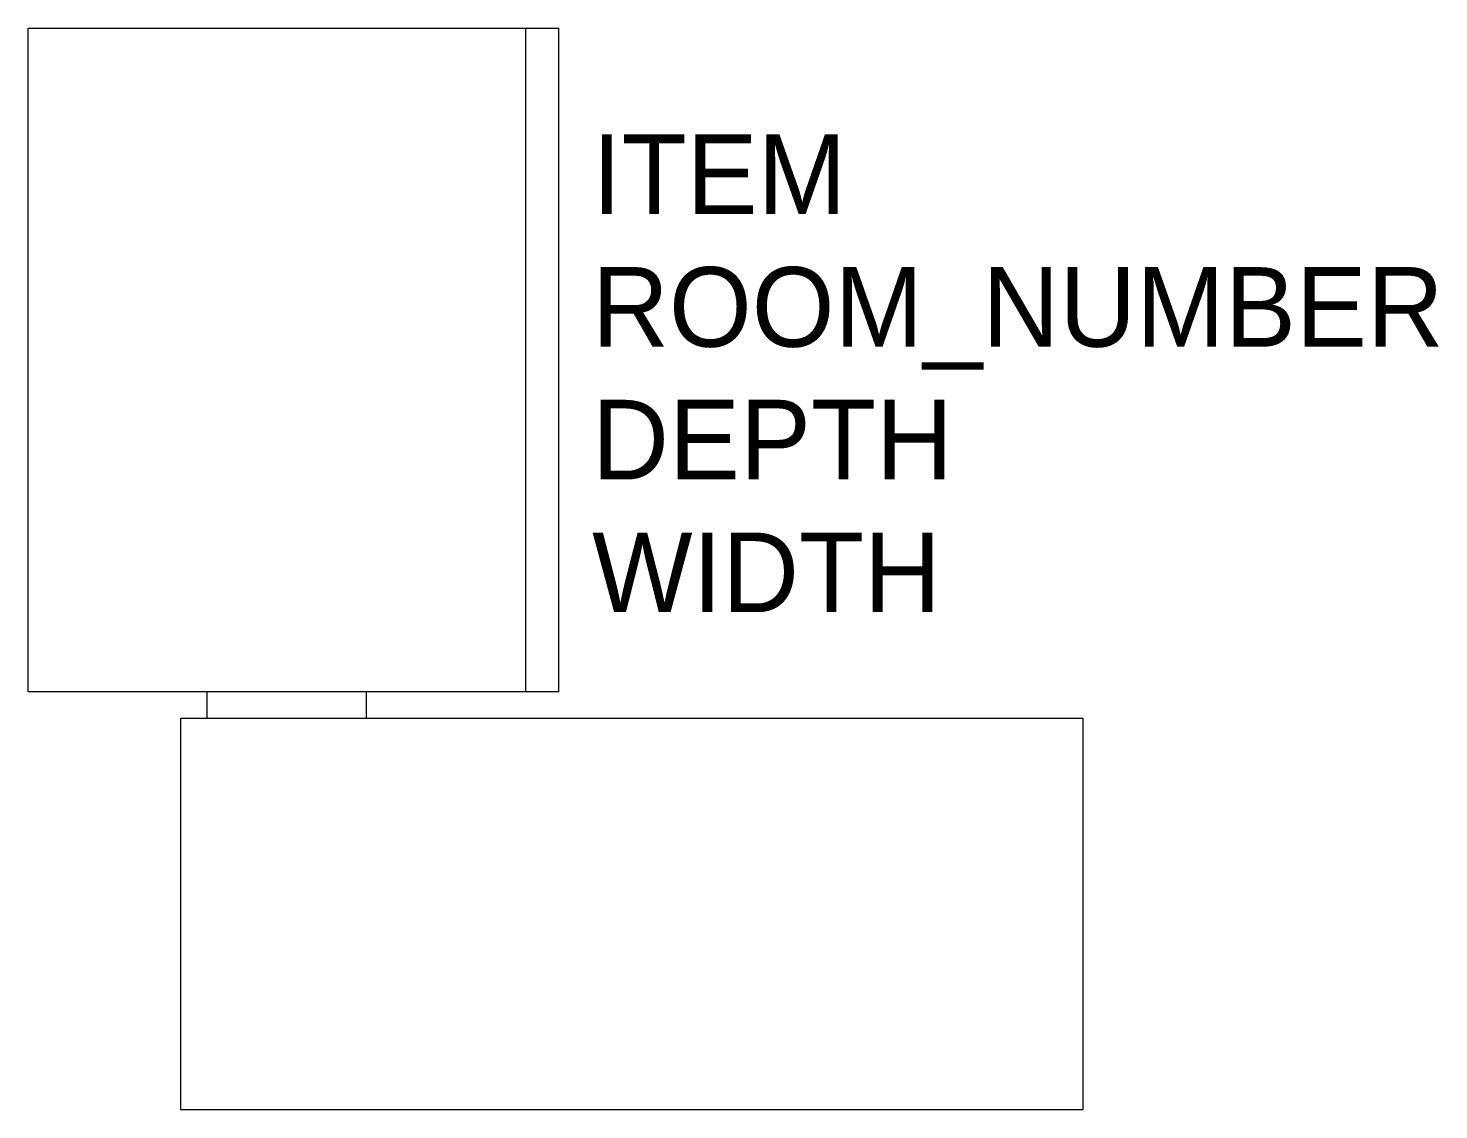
# Model space of a CAD drawing. Extents: x 0 to 2.7, y 0 to 2.07.
import ezdxf

# ---------------------------------------------------------------- set-up
doc = ezdxf.new("R2010")
doc.units = 0
doc.header["$LTSCALE"] = 48
doc.layers.get('0').update_dxf_attribs({"linetype": 'CONTINUOUS'})
doc.styles.add('ATT', font='TXT')

msp = doc.modelspace()

# ---------------------------------------------------------------- linework, layer by layer
at = {"color": 0, "linetype": 'BYBLOCK'}
for p, q in [((0, 2.0701), (1.016, 2.0701)), ((0, 0.8001), (0, 2.0701)), ((0.9525, 0.8001), (0.9525, 2.0701)), ((1.016, 0.8001), (1.016, 2.0701)), ((1.016, 0.8001), (0, 0.8001)), ((0.3429, 0.7493), (0.3429, 0.8001)), ((0.6477, 0.7493), (0.6477, 0.8001)), ((0.2921, 0.7493), (2.0193, 0.7493)), ((0.2921, 0), (0.2921, 0.7493)), ((2.0193, 0.7493), (2.0193, 0)), ((2.0193, 0), (0.2921, 0))]:
    msp.add_line(p, q, dxfattribs=at)

# ---------------------------------------------------------------- texts
at = {"color": 0, "linetype": 'BYBLOCK', "style": 'ATT'}
for tag, p, s, flags in [('ITEM', (1.0795, 1.7145), 'DRAFTING STATION 2', 3), ('ROOM_NUMBER', (1.0795, 1.4605), '', 1), ('DEPTH', (1.0795, 1.2065), '80', 3), ('WIDTH', (1.0795, 0.9525), '82', 3)]:
    msp.add_attdef(tag, p, s, height=0.1524, dxfattribs=dict(at, flags=flags))

doc.saveas('drawing.dxf')
